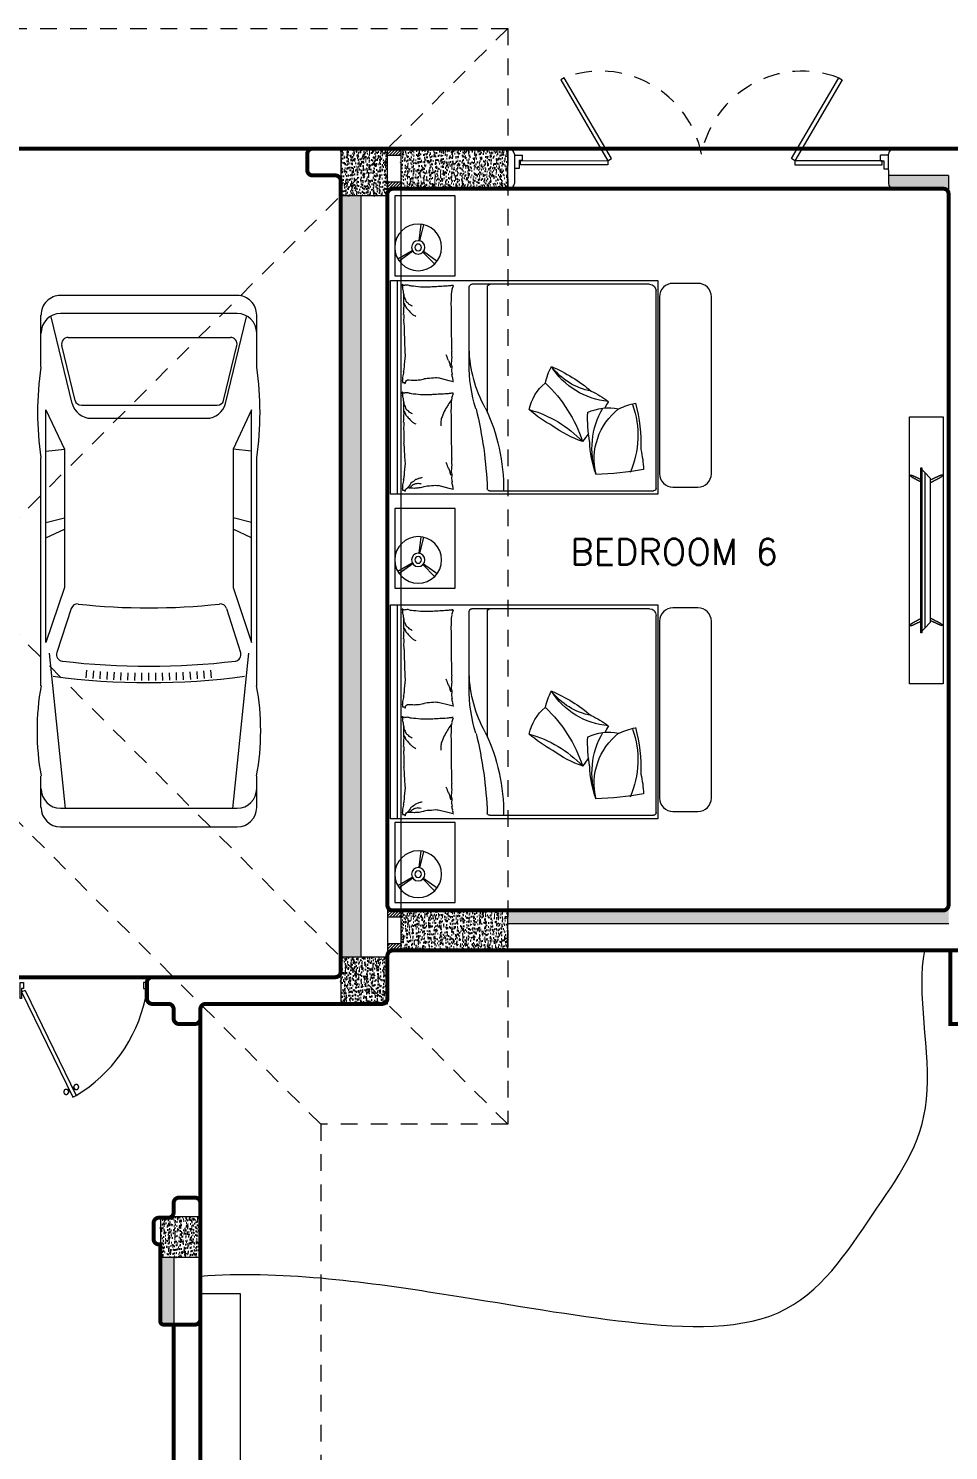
# Model space of a CAD drawing. Header units: metres. Extents: x 14 to 11050, y -346 to 476.
# Drawn here: x 124.68 to 131.57, y -205.17 to -194.53 of the extents above; entities that cross this region are included whole.
import ezdxf

# ---------------------------------------------------------------- set-up
doc = ezdxf.new("R2010")
doc.units = ezdxf.units.M
doc.linetypes.add('0', pattern=[0])
doc.linetypes.add('HIDDEN2', pattern=[0.1875, 0.125, -0.0625])
doc.layers.get('0').update_dxf_attribs({"color": 250, "linetype": '0', "lineweight": 20})
for name, color, linetype, lineweight in [('02_mobiliario', 250, 'Continuous', 5), ('A-DOOR', 35, 'Continuous', 5), ('A-WALL', 250, 'Continuous', 20), ('baños', 140, 'Continuous', 0), ('Columnas', 7, 'Continuous', 18), ('MOBILIARIOS', 252, 'Continuous', 0), ('piso', 253, 'Continuous', 0), ('PLF 01', 252, 'Continuous', 9), ('textos', 7, 'Continuous', 0)]:
    doc.layers.add(name, color=color, linetype=linetype, lineweight=lineweight)
doc.layers.add('HATCH', color=8, linetype='Continuous')
doc.layers.add('hatch piso', color=253, linetype='Continuous', lineweight=0, transparency=0.7)
doc.layers.add('RELLENO SECCION', color=8, linetype='Continuous', lineweight=0, transparency=0.4)
doc.layers.add('REVESTIMIENTO EXTERIOR', color=7, linetype='Continuous', lineweight=5, true_color=0xffdebd)
doc.layers.add('Techos 1', color=7, linetype='HIDDEN2', lineweight=9, true_color=0x42391a)
doc.styles.get("Standard").update_dxf_attribs({"font": 'arial.ttf', "height": 0.1875})

# ---------------------------------------------------------------- blocks, each defined once
blk = doc.blocks.new('puerta 1.00')
at = {"layer": 'A-DOOR'}
for p, q in [((-0.15, -0.012), (-0.937, -0.395)), ((-0.138, -0.038), (-0.925, -0.42)), ((-0.138, -0.038), (-0.15, -0.012)), ((-0.937, -0.395), (-0.925, -0.42)), ((-0.895, -0.374), (-0.9, -0.364)), ((-0.878, -0.366), (-0.883, -0.356)), ((-0.882, -0.4), (-0.877, -0.41)), ((-0.865, -0.392), (-0.86, -0.402))]:
    blk.add_line(p, q, dxfattribs=at)
for points in [[(-0.08, 0), (-0.08, -0.025), (-0.125, -0.025), (-0.125, -0.012), (-0.2, -0.012), (-0.2, 0), (-0.08, 0)], [(-0.08, -0.95), (-0.08, -0.925), (-0.125, -0.925), (-0.125, -0.937), (-0.2, -0.937), (-0.2, -0.95), (-0.08, -0.95)]]:
    blk.add_lwpolyline(points, dxfattribs=at)
blk.add_arc((0.037, 0.16), 1.123, 211.1336, 257.8343, dxfattribs=at)
for points in [[(-0.898, -0.364), (-0.903, -0.364), (-0.912, -0.359), (-0.917, -0.35), (-0.917, -0.34), (-0.912, -0.332), (-0.903, -0.327), (-0.893, -0.327), (-0.884, -0.332), (-0.879, -0.34), (-0.879, -0.35), (-0.884, -0.359), (-0.893, -0.364), (-0.898, -0.364)], [(-0.862, -0.439), (-0.867, -0.439), (-0.875, -0.434), (-0.88, -0.426), (-0.88, -0.416), (-0.875, -0.407), (-0.867, -0.402), (-0.857, -0.402), (-0.848, -0.407), (-0.843, -0.416), (-0.843, -0.426), (-0.848, -0.434), (-0.857, -0.439), (-0.862, -0.439)]]:
    blk.add_open_spline(points, degree=2, dxfattribs=at)
blk = doc.blocks.new('A$Ca7b09788')
at = {"layer": 'A-DOOR'}
for p, q in [((0, 0.101), (0.06, 0.101)), ((0.035, 0.001), (0, 0.001)), ((0.035, 0.061), (0.035, 0.001)), ((0.06, 0.061), (0.035, 0.061)), ((0.06, 0.061), (0.06, 0.101)), ((2.8, 0.1), (2.74, 0.1)), ((2.74, 0.06), (2.74, 0.1)), ((2.74, 0.06), (2.765, 0.06)), ((2.765, 0.06), (2.765, 0)), ((2.765, 0), (2.8, 0))]:
    blk.add_line(p, q, dxfattribs=at)
for points in [[(0.347, 0.665), (0.7, 0.06), (0.726, 0.076), (0.373, 0.68)], [(2.453, 0.665), (2.1, 0.06), (2.074, 0.076), (2.427, 0.68)], [(0.045, 0.061), (0.7, 0.06), (0.7, 0.03), (0.045, 0.03)], [(2.752, 0.06), (2.1, 0.06), (2.1, 0.03), (2.752, 0.03)]]:
    blk.add_lwpolyline(points, close=True, dxfattribs=at)
at = {"layer": 'A-DOOR', "linetype": 'HIDDEN2'}
for centre, start, end in [((0.645, -0.04), 11.1544, 110.647), ((2.155, -0.04), 69.353, 168.8456)]:
    blk.add_arc(centre, 0.77, start, end, dxfattribs=at)
blk = doc.blocks.new('PL BASE 1N NASAS 09')
at = {"layer": 'HATCH'}
h = blk.add_hatch(dxfattribs=at)
h.set_pattern_fill('AR-CONC', color=256, scale=0.00032)
h.paths.add_polyline_path([(-114.781, -35.6), (-114.431, -35.6), (-114.431, -35.25), (-114.781, -35.25)])
h = blk.add_hatch(dxfattribs=at)
h.set_pattern_fill('AR-CONC', color=256, scale=0.00032)
h.paths.add_polyline_path([(-114.331, -35.25), (-114.331, -35.55), (-113.531, -35.55), (-113.531, -35.25)])
h = blk.add_hatch(dxfattribs=at)
h.set_pattern_fill('AR-CONC', color=256, scale=0.00032)
h.paths.add_polyline_path([(-114.331, -40.95), (-114.331, -41.25), (-113.531, -41.25), (-113.531, -40.95)])
h = blk.add_hatch(dxfattribs=at)
h.set_pattern_fill('AR-CONC', color=256, scale=0.00032)
h.paths.add_polyline_path([(-114.781, -41.65), (-114.431, -41.65), (-114.431, -41.3), (-114.781, -41.3)])
h = blk.add_hatch(dxfattribs=at)
h.set_pattern_fill('AR-CONC', color=256, scale=0.00032)
h.paths.add_polyline_path([(-116.131, -43.544), (-115.831, -43.544), (-115.831, -43.244), (-116.131, -43.244)])
at = {"layer": 'PLF 01'}
h = blk.add_hatch(dxfattribs=at)
h.set_pattern_fill('LINE', color=256, scale=0.005, angle=45)
h.paths.add_polyline_path([(-114.331, -35.25), (-114.431, -35.25), (-114.431, -35.3), (-114.331, -35.3)])
h = blk.add_hatch(dxfattribs=at)
h.set_pattern_fill('LINE', color=256, scale=0.005, angle=45)
edge = h.paths.add_edge_path()
edge.add_line((-114.331, -35.5), (-114.431, -35.5))
edge.add_line((-114.431, -35.5), (-114.431, -35.49))
edge.add_line((-114.431, -35.49), (-114.431, -35.59))
edge.add_arc((-114.391, -35.59), 0.04, 90, 180, ccw=False)
edge.add_line((-114.391, -35.55), (-114.331, -35.55))
edge.add_line((-114.331, -35.55), (-114.331, -35.5))
h = blk.add_hatch(dxfattribs=at)
h.set_pattern_fill('LINE', color=256, scale=0.005, angle=45)
edge = h.paths.add_edge_path()
edge.add_line((-114.331, -41), (-114.431, -41))
edge.add_line((-114.431, -41), (-114.431, -41.01))
edge.add_line((-114.431, -41.01), (-114.431, -40.91))
edge.add_arc((-114.391, -40.91), 0.04, 180, 270)
edge.add_line((-114.391, -40.95), (-114.331, -40.95))
edge.add_line((-114.331, -40.95), (-114.331, -41))
h = blk.add_hatch(dxfattribs=at)
h.set_pattern_fill('LINE', color=256, scale=0.005, angle=45)
h.paths.add_polyline_path([(-114.331, -41.2), (-114.431, -41.2), (-114.431, -41.29, -0.414214), (-114.391, -41.25), (-114.331, -41.25)])
at = {"layer": 'RELLENO SECCION', "true_color": 0xc7c8ca}
h = blk.add_hatch(dxfattribs=at)
h.set_pattern_fill('AR-CONC', color=9)
h.paths.add_polyline_path([(-115.031, -35.45), (-114.781, -35.45), (-114.781, -35.6), (-114.991, -35.6, -0.414214), (-115.031, -35.56)])
h = blk.add_hatch(dxfattribs=at)
h.set_pattern_fill('AR-CONC', color=9)
h.paths.add_polyline_path([(-114.781, -35.45), (-115.031, -35.45), (-115.031, -35.56, 0.414214), (-114.991, -35.6), (-114.781, -35.6)])
h = blk.add_hatch(color=9, dxfattribs=at)
h.dxf.hatch_style = 1
h.paths.add_polyline_path([(-110.231, -35.45), (-110.681, -35.45), (-110.681, -35.51, 0.414214), (-110.641, -35.55), (-110.271, -35.55, -0.414214), (-110.231, -35.59)])
h = blk.add_hatch(color=9, dxfattribs=at)
h.dxf.hatch_style = 1
h.paths.add_polyline_path([(-114.631, -35.6), (-114.781, -35.6), (-114.781, -41.3), (-114.631, -41.3)])
h = blk.add_hatch(color=9, dxfattribs=at)
h.dxf.hatch_style = 1
h.paths.add_polyline_path([(-112.399, -41.05), (-110.23, -41.05), (-110.23, -41), (-110.231, -40.909, -0.41843), (-110.271, -40.95), (-113.531, -40.95), (-113.531, -41.05)])
h = blk.add_hatch(dxfattribs=at)
h.set_pattern_fill('AR-CONC', color=9)
h.paths.add_polyline_path([(-114.781, -41.3), (-116.151, -41.3, 0.153102), (-116.174, -41.307), (-116.031, -41.45), (-114.781, -41.45)])
h.paths.add_polyline_path([(-116.174, -41.307, 0.245541), (-116.191, -41.34), (-116.191, -41.45), (-116.031, -41.45)])
h = blk.add_hatch(color=9, dxfattribs=at)
h.dxf.hatch_style = 1
edge = h.paths.add_edge_path()
edge.add_line((-116.181, -43.45), (-116.131, -43.544))
edge.add_line((-116.131, -43.544), (-116.031, -43.544))
edge.add_line((-116.031, -43.544), (-116.031, -44.05))
edge.add_line((-116.031, -44.05), (-116.106, -44.05))
edge.add_arc((-116.106, -44.025), 0.025, 180, 270, ccw=False)
edge.add_line((-116.131, -44.025), (-116.131, -43.584))
edge.add_line((-116.131, -43.584), (-116.131, -43.557))
edge.add_line((-116.131, -43.557), (-116.131, -43.544))
edge.add_line((-116.131, -43.544), (-116.181, -43.45))
at = {"layer": 'A-WALL'}
for p, q in [((-115.031, -35.29), (-115.031, -35.41)), ((-114.991, -35.25), (-113.521, -35.25)), ((-114.331, -35.3), (-114.431, -35.3)), ((-113.481, -35.29), (-113.481, -35.51)), ((-110.681, -35.41), (-110.681, -35.29)), ((-110.641, -35.25), (-109.771, -35.25)), ((-110.681, -35.41), (-110.681, -35.51)), ((-114.821, -35.45), (-114.991, -35.45)), ((-114.431, -35.49), (-114.431, -41.29)), ((-114.331, -35.5), (-114.431, -35.5)), ((-110.231, -35.45), (-110.681, -35.45)), ((-110.231, -35.45), (-110.231, -35.66)), ((-114.781, -35.6), (-114.781, -41.3)), ((-114.631, -35.6), (-114.631, -41.3)), ((-114.331, -35.55), (-114.391, -35.55)), ((-113.521, -35.55), (-113.531, -35.55)), ((-110.271, -35.55), (-110.641, -35.55)), ((-114.331, -40.95), (-114.391, -40.95)), ((-113.531, -40.95), (-110.271, -40.95)), ((-114.331, -41), (-114.431, -41)), ((-112.399, -41.05), (-113.531, -41.05)), ((-110.23, -41.05), (-112.399, -41.05)), ((-114.331, -41.2), (-114.431, -41.2)), ((-107.721, -41.25), (-112.401, -41.25)), ((-115.991, -43.1), (-115.871, -43.1)), ((-116.031, -43.21), (-116.031, -43.14)), ((-115.831, -43.25), (-115.831, -43.14)), ((-116.181, -43.41), (-116.181, -43.29)), ((-116.141, -43.25), (-116.071, -43.25)), ((-115.831, -43.25), (-115.831, -44.01)), ((-116.131, -43.45), (-116.141, -43.45)), ((-116.131, -43.544), (-116.131, -44.025)), ((-116.031, -43.544), (-116.031, -44.05)), ((-116.106, -44.05), (-115.871, -44.05))]:
    blk.add_line(p, q, dxfattribs=at)
blk.add_lwpolyline([(-112.401, -41.25), (-114.391, -41.25, 0.414214), (-114.431, -41.29), (-114.431, -41.61, -0.414214), (-114.471, -41.65), (-115.791, -41.65, 0.414214), (-115.831, -41.69), (-115.831, -41.76, -0.414214), (-115.871, -41.8), (-115.991, -41.8, -0.414214), (-116.031, -41.76), (-116.031, -41.69, 0.414214), (-116.071, -41.65), (-116.191, -41.65, -0.414214), (-116.231, -41.61), (-116.231, -41.49, -0.414214), (-116.191, -41.45), (-114.821, -41.45)], format="xyb", dxfattribs=at)
for centre, start, end in [((-114.991, -35.29), 90, 180), ((-113.521, -35.29), 0, 90), ((-110.641, -35.29), 90, 180), ((-114.991, -35.41), 180, 270), ((-114.821, -35.49), 0, 90), ((-113.521, -35.51), 270, 0), ((-110.641, -35.51), 180, 270), ((-114.391, -35.59), 90, 180), ((-110.271, -35.59), 0, 90), ((-114.391, -40.91), 180, 270), ((-110.271, -40.91), 270, 0), ((-114.821, -41.41), 270, 0), ((-115.991, -43.14), 90, 180), ((-115.871, -43.14), 0, 90), ((-116.141, -43.29), 90, 180), ((-116.071, -43.21), 270, 0), ((-116.141, -43.41), 180, 270), ((-115.871, -44.01), 270, 0)]:
    blk.add_arc(centre, 0.04, start, end, dxfattribs=at)
at = {"layer": 'A-WALL', "transparency": 33554684}
blk.add_arc((-116.106, -44.025), 0.025, 180, 270, dxfattribs=at)
at = {"layer": 'Columnas'}
for points in [[(-114.781, -35.6), (-114.431, -35.6), (-114.431, -35.25), (-114.781, -35.25)], [(-114.331, -35.25), (-114.331, -35.55), (-113.531, -35.55), (-113.531, -35.25)], [(-114.331, -40.95), (-114.331, -41.25), (-113.531, -41.25), (-113.531, -40.95)], [(-114.781, -41.65), (-114.431, -41.65), (-114.431, -41.3), (-114.781, -41.3)], [(-116.131, -43.544), (-115.831, -43.544), (-115.831, -43.244), (-116.131, -43.244)]]:
    blk.add_lwpolyline(points, close=True, dxfattribs=at)
at = {"layer": 'piso'}
for p, q in [((-121.871, -35.25), (-114.991, -35.25)), ((-110.641, -35.25), (-113.521, -35.25)), ((-117.221, -41.45), (-116.191, -41.45)), ((-115.831, -41.73), (-115.831, -43.14)), ((-115.531, -43.819), (-115.831, -43.819)), ((-115.531, -46.521), (-115.531, -43.819)), ((-115.831, -44.01), (-115.831, -46.32))]:
    blk.add_line(p, q, dxfattribs=at)
at = {"layer": 'piso', "color": 252, "true_color": 0x939598}
blk.add_line((-114.331, -35.55), (-114.331, -40.95), dxfattribs=at)
at = {"layer": 'Techos 1'}
for p, q in [((-123.331, -34.35), (-113.531, -34.35)), ((-113.531, -34.35), (-117.631, -38.45)), ((-113.531, -34.35), (-113.531, -42.55)), ((-113.531, -42.55), (-117.631, -38.45)), ((-114.931, -42.55), (-118.081, -39.4)), ((-113.531, -42.55), (-114.931, -42.55)), ((-114.931, -42.55), (-114.931, -47.95))]:
    blk.add_line(p, q, dxfattribs=at)
at = {"color": 1}
blk.add_blockref('A$Ca7b09788', (-113.481, -35.399), dxfattribs=at)
at = {"layer": 'A-DOOR', "rotation": 90.00000000000001}
blk.add_blockref('puerta 1.00', (-117.181, -41.41), dxfattribs=at)
at = {"layer": 'baños', "linetype": 'Continuous'}
for tag in ['MODELNUMBER', 'TRADENAME', 'PRODUCT', 'MATERIAL']:
    blk.add_attdef(tag, (-121.656, -54.827), '', height=0.0000254, rotation=359.9999, dxfattribs=at)
at = {"layer": 'textos', "insert": (-113.197, -38.364), "char_height": 0.195, "width": 3.40488, "attachment_point": 7}
blk.add_mtext('{\\Fromans|c0; BEDROOM 6}', dxfattribs=at)
blk = doc.blocks.new('carro1')
at = {"layer": 'MOBILIARIOS'}
for p, q in [((-0.32, 1.577), (-0.709, 1.577)), ((-0.32, 1.577), (-0.709, 1.577)), ((-0.047, 1.344), (-0.695, 1.502)), ((-0.047, 1.344), (-0.695, 1.502)), ((0, 1.539), (0.294, 1.4)), ((1.742, 1.539), (0, 1.539)), ((1.742, 1.539), (0, 1.539)), ((0, 1.539), (0.294, 1.4)), ((0.309, 1.539), (0.294, 1.4)), ((0.309, 1.539), (0.294, 1.4)), ((2.066, 1.577), (0.359, 1.577)), ((2.066, 1.577), (0.359, 1.577)), ((0.845, 1.539), (0.81, 1.4)), ((0.845, 1.539), (0.81, 1.4)), ((0.959, 1.539), (0.893, 1.4)), ((0.959, 1.539), (0.893, 1.4)), ((1.33, 1.4), (1.742, 1.539)), ((1.33, 1.4), (1.742, 1.539)), ((1.822, 1.516), (2.983, 1.397)), ((1.822, 1.516), (2.983, 1.397)), ((2.976, 1.577), (2.741, 1.577)), ((2.976, 1.577), (2.741, 1.577)), ((-0.855, 1.431), (-0.855, 0.109)), ((-0.855, 1.431), (-0.855, 0.109)), ((-0.72, 1.431), (-0.72, 0.109)), ((-0.72, 1.431), (-0.72, 0.109)), ((-0.07, 1.329), (-0.48, 1.429)), ((-0.07, 1.329), (-0.48, 1.429)), ((0.294, 1.4), (1.33, 1.4)), ((0.294, 1.4), (1.33, 1.4)), ((1.487, 1.35), (1.817, 1.457)), ((1.487, 1.35), (1.817, 1.457)), ((2.983, 1.431), (2.983, 0.109)), ((2.983, 1.431), (2.983, 0.109)), ((3.123, 1.431), (3.123, 0.109)), ((3.123, 1.431), (3.123, 0.109)), ((-0.541, 0.165), (-0.541, 1.382)), ((-0.541, 0.165), (-0.541, 1.382)), ((-0.033, 0.265), (-0.033, 1.282)), ((-0.033, 0.265), (-0.033, 1.282)), ((0.065, 1.202), (0.065, 0.337)), ((0.065, 1.202), (0.065, 0.337)), ((2.007, 1.239), (1.95, 1.234)), ((2.007, 1.239), (1.95, 1.234)), ((2.011, 1.187), (1.954, 1.182)), ((2.011, 1.187), (1.954, 1.182)), ((2.015, 1.135), (1.958, 1.131)), ((2.015, 1.135), (1.958, 1.131)), ((2.018, 1.083), (1.961, 1.079)), ((2.018, 1.083), (1.961, 1.079)), ((2.021, 1.03), (1.964, 1.028)), ((2.021, 1.03), (1.964, 1.028)), ((2.023, 0.978), (1.966, 0.976)), ((2.023, 0.978), (1.966, 0.976)), ((2.025, 0.926), (1.968, 0.925)), ((2.025, 0.926), (1.968, 0.925)), ((2.026, 0.874), (1.969, 0.873)), ((2.026, 0.874), (1.969, 0.873)), ((2.027, 0.822), (1.97, 0.821)), ((2.027, 0.822), (1.97, 0.821)), ((2.027, 0.77), (1.97, 0.77)), ((2.027, 0.77), (1.97, 0.77)), ((2.026, 0.665), (1.969, 0.667)), ((2.026, 0.665), (1.969, 0.667)), ((2.027, 0.718), (1.97, 0.718)), ((2.027, 0.718), (1.97, 0.718)), ((2.023, 0.561), (1.966, 0.563)), ((2.023, 0.561), (1.966, 0.563)), ((2.025, 0.613), (1.968, 0.615)), ((2.025, 0.613), (1.968, 0.615)), ((2.018, 0.457), (1.961, 0.46)), ((2.018, 0.457), (1.961, 0.46)), ((2.021, 0.509), (1.964, 0.512)), ((2.021, 0.509), (1.964, 0.512)), ((2.011, 0.353), (1.954, 0.357)), ((2.011, 0.353), (1.954, 0.357)), ((2.015, 0.405), (1.958, 0.409)), ((2.015, 0.405), (1.958, 0.409)), ((-0.07, 0.218), (-0.48, 0.118)), ((-0.07, 0.218), (-0.48, 0.118)), ((2.007, 0.301), (1.95, 0.306)), ((2.007, 0.301), (1.95, 0.306)), ((-0.047, 0.195), (-0.695, 0.038)), ((-0.047, 0.195), (-0.695, 0.038)), ((0, 0), (0.294, 0.139)), ((0, 0), (0.294, 0.139)), ((0.309, 0), (0.294, 0.139)), ((0.294, 0.139), (1.33, 0.139)), ((0.309, 0), (0.294, 0.139)), ((0.294, 0.139), (1.33, 0.139)), ((0.845, 0), (0.81, 0.139)), ((0.845, 0), (0.81, 0.139)), ((0.959, 0), (0.893, 0.139)), ((0.959, 0), (0.893, 0.139)), ((1.33, 0.139), (1.742, 0)), ((1.33, 0.139), (1.742, 0)), ((1.487, 0.189), (1.817, 0.082)), ((1.487, 0.189), (1.817, 0.082)), ((1.822, 0.024), (2.983, 0.143)), ((1.822, 0.024), (2.983, 0.143)), ((1.742, 0), (0, 0)), ((1.742, 0), (0, 0)), ((-0.32, -0.038), (-0.709, -0.038)), ((-0.32, -0.038), (-0.709, -0.038)), ((2.066, -0.038), (0.359, -0.038)), ((2.066, -0.038), (0.359, -0.038)), ((2.976, -0.038), (2.741, -0.038)), ((2.976, -0.038), (2.741, -0.038))]:
    blk.add_line(p, q, dxfattribs=at)
for centre, radius, start, end in [((0.02, -0.727), 2.329, 81.6216, 98.3784), ((0.02, -0.727), 2.329, 81.6216, 98.3784), ((2.403, -0.29), 1.897, 79.7616, 100.2384), ((2.403, -0.29), 1.897, 79.7616, 100.2384), ((-0.709, 1.431), 0.146, 89.9174, 180.0824), ((-0.709, 1.431), 0.146, 89.9174, 180.0824), ((-0.574, 1.431), 0.146, 90.0172, 179.9829), ((-0.574, 1.431), 0.146, 90.0172, 179.9829), ((2.836, 1.431), 0.146, 0.0171, 89.9829), ((2.836, 1.431), 0.146, 0.0171, 89.9829), ((2.976, 1.431), 0.146, 0.0171, 89.9829), ((2.976, 1.431), 0.146, 0.0171, 89.9829), ((-0.492, 1.381), 0.0488, 76.3661, 179.9108), ((-0.492, 1.381), 0.0488, 76.3661, 179.9108), ((1.832, 1.411), 0.0487, 6.8356, 108.1699), ((1.832, 1.411), 0.0487, 6.8356, 108.1699), ((-3.411, 0.77), 5.331, 353.0262, 6.9738), ((-3.411, 0.77), 5.331, 353.0262, 6.9738), ((-3.35, 0.77), 5.392, 352.3671, 7.6329), ((-3.35, 0.77), 5.392, 352.3671, 7.6329), ((-0.082, 1.282), 0.0488, 359.911, 76.2607), ((-0.082, 1.282), 0.0488, 359.911, 76.2607), ((-0.082, 1.202), 0.146, 0.0444, 76.3177), ((-0.082, 1.202), 0.146, 0.0444, 76.3177), ((1.502, 1.304), 0.049, 108.1055, 185.9744), ((1.502, 1.304), 0.049, 108.1055, 185.9744), ((-3.379, 0.77), 4.862, 353.7528, 6.2472), ((-3.379, 0.77), 4.862, 353.7528, 6.2472), ((-0.082, 0.338), 0.146, 283.6822, 359.9556), ((-0.082, 0.338), 0.146, 283.6822, 359.9556), ((-0.082, 0.265), 0.0488, 283.7393, 0.0891), ((-0.082, 0.265), 0.0488, 283.7393, 0.0891), ((1.502, 0.236), 0.049, 174.0256, 251.8945), ((1.502, 0.236), 0.049, 174.0256, 251.8945), ((-0.709, 0.109), 0.146, 179.9176, 270.0825), ((-0.709, 0.109), 0.146, 179.9176, 270.0825), ((-0.574, 0.109), 0.146, 180.0171, 269.9828), ((-0.574, 0.109), 0.146, 180.0171, 269.9828), ((-0.492, 0.166), 0.0488, 180.0891, 283.6339), ((-0.492, 0.166), 0.0488, 180.0891, 283.6339), ((1.832, 0.128), 0.0487, 251.8301, 353.1644), ((1.832, 0.128), 0.0487, 251.8301, 353.1644), ((2.836, 0.109), 0.146, 270.0171, 359.9829), ((2.836, 0.109), 0.146, 270.0171, 359.9829), ((2.976, 0.109), 0.146, 270.0171, 359.9829), ((2.976, 0.109), 0.146, 270.0171, 359.9829), ((0.02, 2.266), 2.329, 261.6216, 278.3784), ((0.02, 2.266), 2.329, 261.6216, 278.3784), ((2.403, 1.83), 1.897, 259.7616, 280.2384), ((2.403, 1.83), 1.897, 259.7616, 280.2384)]:
    blk.add_arc(centre, radius, start, end, dxfattribs=at)
blk = doc.blocks.new('A$C58f5b6b7')
at = {"layer": 'MOBILIARIOS'}
for points in [[(0, 0.253), (2, 0.253), (2, 0), (0, 0)], [(0.382, 0.16), (0.382, 0.169), (1.618, 0.169), (1.618, 0.16)]]:
    blk.add_lwpolyline(points, close=True, dxfattribs=at)
for points in [[(1.606, 0.16), (1.582, 0.137), (1, 0.137), (0.418, 0.137), (0.394, 0.16)], [(1.582, 0.137), (1.54, 0.097), (0.46, 0.097), (0.418, 0.137)]]:
    blk.add_lwpolyline(points, dxfattribs=at)
for points, degree in [([(0.451, 0.238, -0.005), (0.447, 0.246, -0.005), (0.442, 0.246, -0.005), (0.432, 0.246, -0.005), (0.437, 0.237, -0.005)], 3), ([(0.437, 0.237, -0.005), (0.453, 0.203, -0.005), (0.468, 0.169, -0.005)], 2), ([(0.488, 0.169, -0.005), (0.47, 0.204, -0.005), (0.451, 0.238, -0.005)], 2), ([(1.512, 0.169, -0.005), (1.53, 0.204, -0.005), (1.549, 0.238, -0.005)], 2), ([(1.563, 0.237, -0.005), (1.547, 0.203, -0.005), (1.532, 0.169, -0.005)], 2), ([(1.549, 0.238, -0.005), (1.553, 0.246, -0.005), (1.558, 0.246, -0.005), (1.568, 0.246, -0.005), (1.563, 0.237, -0.005)], 3), ([(0.437, 0.017, -0.005), (0.455, 0.057, -0.005), (0.474, 0.097, -0.005)], 2), ([(0.495, 0.097, -0.005), (0.473, 0.057, -0.005), (0.451, 0.016, -0.005)], 2), ([(1.505, 0.097), (1.527, 0.057), (1.549, 0.016)], 2), ([(1.563, 0.017), (1.545, 0.057), (1.526, 0.097)], 2)]:
    blk.add_open_spline(points, degree=degree, dxfattribs=at)
for points in [[(0.451, 0.016, -0.005), (0.447, 0.008, -0.005), (0.442, 0.008, -0.005), (0.432, 0.008, -0.005), (0.437, 0.017, -0.005)], [(1.549, 0.016), (1.553, 0.008), (1.558, 0.008), (1.568, 0.008), (1.563, 0.017)]]:
    blk.add_open_spline(points, degree=3, knots=[-0.08544201, -0.08544201, -0.08544201, -0.08544201, -0.04272101, 0, 0, 0, 0], dxfattribs=at)
blk = doc.blocks.new('A$Ca0281d7f')
at = {"layer": 'MOBILIARIOS'}
for p, q in [((0.401, 1.6), (0.401, 0)), ((2.401, 1.6), (0.401, 1.6)), ((2.348, 0), (2.348, 1.6)), ((2.401, 0), (2.401, 1.6)), ((0.413, 0.046), (0.413, 1.522)), ((0.463, 1.572), (1.792, 1.572)), ((1.676, 0.611), (1.676, 1.552)), ((1.812, 0.98), (1.812, 1.552)), ((1.962, 0.85), (2.045, 0.871)), ((1.932, 0.843), (1.962, 0.85)), ((0.401, 0), (2.401, 0)), ((1.658, 0.026), (0.433, 0.026)), ((1.932, 0.037), (1.962, 0.044)), ((1.962, 0.044), (2.045, 0.065))]:
    blk.add_line(p, q, dxfattribs=at)
blk.add_lwpolyline([(0.1, 1.579), (0.288, 1.579, -0.414214), (0.388, 1.479), (0.388, 0.154, -0.414214), (0.288, 0.054), (0.1, 0.054, -0.414214), (0, 0.154), (0, 1.479, -0.414214)], format="xyb", close=True, dxfattribs=at)
for centre, radius, start, end in [((0.463, 1.522), 0.05, 90, 180), ((1.656, 1.552), 0.02, 0, 90), ((1.792, 1.552), 0.02, 0, 90), ((1.931, 1.564), 0.00132, 286.6978, 7.1204), ((1.847, 1.538), 0.0875, 7.1204, 16.2212), ((1.936, 1.583), 0.0193, 260.0016, 286.6978), ((1.866, 1.514), 0.0767, 16.2212, 27.2841), ((1.984, 1.546), 0.0453, 192.869, 207.2841), ((1.921, 1.244), 0.321, 80.0016, 86.4951), ((2.089, 1.534), 0.146, 183.574, 192.869), ((3.111, 1.507), 1.164, 180.2865, 183.574), ((1.251, -12.056), 13.636, 86.4951, 86.945), ((2.045, 0.19), 1.365, 86.945, 88.3669), ((2.158, 0.875), 0.679, 88.3669, 93.3687), ((2.299, 0.649), 0.913, 93.3687, 97.6809), ((2.287, 1.367), 0.198, 97.6809, 102.1095), ((2.226, 1.807), 0.246, 278.1335, 282.1095), ((2.289, 1.597), 0.0328, 248.579, 278.1335), ((2.3, 1.55), 0.0156, 68.579, 111.9904), ((1.483, 1.55), 0.821, 354.7408, 358.0921), ((2.401, 1.484), 0.0992, 164.0648, 184.2159), ((2.257, 1.55), 0.0539, 329.3487, 354.7408), ((2.31, 1.565), 0.00428, 111.9904, 191.8931), ((2.309, 1.571), 0.00232, 250.436, 11.8931), ((2.314, 1.573), 0.00342, 201.7883, 250.436), ((2.34, 1.548), 0.0289, 149.3487, 184.3025), ((2.338, 1.572), 0.0251, 184.3025, 201.7883), ((7.667, 1.338), 5.719, 179.0296, 180.2865), ((2.297, 1.33), 0.0992, 108.4397, 126.1766), ((2.564, 1.122), 0.392, 136.1885, 141.6114), ((2.345, 1.366), 0.0992, 126.1766, 143.9136), ((2.35, 1.358), 0.0768, 141.6114, 152.7604), ((2.382, 1.419), 0.0992, 143.9136, 164.0648), ((2.508, 1.323), 0.234, 152.7604, 159.1397), ((0.807, 1.46), 1.494, 358.0921, 0.5757), ((1.43, 1.337), 0.873, 0.5757, 4.8018), ((15.928, 0.997), 13.983, 178.7205, 179.5243), ((2.307, 1.157), 0.2, 113.0028, 118.3168), ((2.26, 1.303), 0.0493, 118.3168, 129.0349), ((2.399, 1.191), 0.225, 129.0349, 136.1885), ((1.775, 1.345), 0.529, 349.8101, 353.9133), ((2.454, 1.282), 0.152, 169.8101, 177.4614), ((2.592, 1.333), 0.29, 177.4614, 184.8018), ((-1.477, 1.251), 3.773, 356.7919, 0.0008), ((0.828, 1.119), 0.985, 331.4328, 358.1261), ((0.54, 1.138), 1.405, 355.3824, 357.2509), ((3.158, 1.015), 1.216, 175.3824, 177.3904), ((0.742, 0.967), 1.071, 342.1966, 0.7418), ((1.714, 0.979), 0.23, 357.2509, 11.5586), ((2.089, 0.951), 0.146, 173.5659, 191.5586), ((1.25, 1.192), 0.739, 340.572, 342.8018), ((1.269, 1.246), 0.739, 338.3423, 340.572), ((1.289, 1.295), 0.739, 336.5156, 338.3423), ((1.307, 1.338), 0.739, 334.6889, 336.5156), ((1.613, 0.95), 0.683, 0, 7.5469), ((0.719, 1.259), 0.566, 275.3391, 327.6895), ((1.653, -0.116), 1.165, 113.0642, 130.3209), ((0.809, 1.252), 0.488, 280.6986, 322.6864), ((0.709, 0.707), 0.548, 13.2034, 27.0362), ((1.664, 0.888), 0.271, 350.5159, 355.9171), ((1.715, 0.938), 0.23, 342.6136, 350.5159), ((2.06, 0.886), 0.12, 162.6136, 173.5659), ((2.048, 0.938), 0.0677, 267.3351, 284.0452), ((2.156, 1.525), 0.659, 261.9949, 267.3351), ((2.193, 1.177), 0.317, 257.8016, 261.9949), ((2, -0.006), 0.882, 77.8016, 80.3156), ((2.186, 0.652), 0.204, 80.3156, 90), ((2.274, 0.364), 0.492, 90, 96.2324), ((2.258, 0.825), 0.0342, 4.4002, 63.4195), ((2.063, 0.885), 0.242, 7.5469, 15.744), ((2.605, 0.961), 0.305, 188.4372, 195.744), ((2.472, 0.878), 0.161, 180, 188.4372), ((2.402, 0.837), 0.0904, 168.7276, 180), ((1.213, 0.109), 0.734, 115.259, 126.9351), ((1.987, 0.051), 1.08, 133.6306, 161.4288), ((1.015, 0.557), 0.358, 12.4782, 50.4625), ((1.931, 0.843), 0.000917, 355.9171, 104.0449), ((1.931, 0.758), 0.00132, 286.6978, 7.1204), ((1.847, 0.732), 0.0875, 7.1204, 16.2212), ((1.936, 0.777), 0.0193, 260.0016, 286.6978), ((1.921, 0.438), 0.321, 80.0016, 86.4951), ((1.251, -12.862), 13.636, 86.4951, 86.945), ((2.045, -0.616), 1.365, 86.945, 88.3669), ((2.158, 0.069), 0.679, 88.3669, 93.3687), ((2.299, -0.157), 0.913, 93.3687, 97.6809), ((2.287, 0.561), 0.198, 97.6809, 102.1095), ((2.226, 1.001), 0.246, 278.1335, 282.1095), ((2.289, 0.791), 0.0328, 248.579, 278.1335), ((2.305, 0.825), 0.0131, 63.4195, 168.7276), ((2.3, 0.744), 0.0156, 68.579, 111.9904), ((2.31, 0.759), 0.00428, 111.9904, 191.8931), ((2.309, 0.765), 0.00232, 250.436, 11.8931), ((2.314, 0.767), 0.00342, 201.7883, 250.436), ((2.34, 0.742), 0.0289, 149.3487, 184.3025), ((2.338, 0.766), 0.0251, 184.3025, 201.7883), ((1.692, 0.373), 1.165, 164.6278, 181.8845), ((1.239, 0.439), 0.689, 160.2936, 203.6414), ((0.46, 0.144), 0.548, 64.767, 78.5998), ((0.769, 0.29), 0.358, 64.0418, 102.0262), ((0.4, 0.264), 0.477, 346.1849, 52.0017), ((2.713, 1.725), 2.198, 207.9248, 209.3793), ((0.286, 0.34), 0.608, 341.81, 30.1351), ((2.945, 0.044), 1.39, 154.2427, 180.7342), ((4.77, -0.088), 3.096, 166.4201, 177.6238), ((1.866, 0.708), 0.0767, 16.2212, 27.2841), ((1.984, 0.74), 0.0453, 192.869, 207.2841), ((2.089, 0.728), 0.146, 183.574, 192.869), ((2.562, 1.097), 0.729, 212.135, 215.8263), ((3.111, 0.701), 1.164, 180.2865, 183.574), ((2.251, 0.81), 0.313, 206.4985, 212.135), ((3.292, 1.234), 1.432, 204.3265, 206.4985), ((2.345, 0.56), 0.0992, 126.1766, 143.9136), ((2.382, 0.613), 0.0992, 143.9136, 164.0648), ((0.807, 0.654), 1.494, 358.0921, 0.5757), ((1.483, 0.744), 0.821, 354.7408, 358.0921), ((2.401, 0.678), 0.0992, 164.0648, 184.2159), ((2.257, 0.744), 0.0539, 329.3487, 354.7408), ((-0.062, 0.567), 0.988, 350.0607, 2.6202), ((1.594, -0.205), 0.87, 105.336, 136.4193), ((0.715, 1.379), 0.988, 298.4971, 311.0566), ((7.667, 0.532), 5.719, 179.0296, 180.2865), ((2.484, 0.774), 0.507, 200.6743, 204.3265), ((2.08, 0.569), 0.058, 184.0828, 200.6743), ((2.297, 0.532), 0.272, 176.4448, 184.0828), ((2.307, 0.351), 0.2, 113.0028, 118.3168), ((2.26, 0.497), 0.0493, 118.3168, 129.0349), ((2.399, 0.384), 0.225, 129.0349, 136.1885), ((2.297, 0.524), 0.0992, 108.4397, 126.1766), ((2.564, 0.316), 0.392, 136.1885, 141.6114), ((2.35, 0.552), 0.0768, 141.6114, 152.7604), ((2.508, 0.517), 0.234, 152.7604, 159.1397), ((1.43, 0.531), 0.873, 0.5757, 4.8018), ((2.592, 0.527), 0.29, 177.4614, 184.8018), ((2.713, 1.725), 2.198, 215.2966, 217.2418), ((0.716, 1.142), 0.787, 288.3527, 306.6851), ((15.928, 0.191), 13.983, 178.7205, 179.5243), ((7.623, 0.343), 5.322, 178.2786, 179.5731), ((1.242, 0.167), 0.734, 166.8226, 178.4988), ((0.124, 0.42), 0.787, 339.9163, 358.2487), ((1.247, 0.345), 1.049, 353.9133, 0), ((1.775, 0.439), 0.529, 349.8101, 353.9133), ((0.54, 0.332), 1.405, 355.3824, 357.2509), ((1.714, 0.173), 0.23, 357.2509, 11.5586), ((3.158, 0.209), 1.216, 175.3824, 177.3904), ((1.289, 0.489), 0.739, 336.5156, 338.3423), ((1.307, 0.532), 0.739, 334.6889, 336.5156), ((1.613, 0.144), 0.683, 0, 7.5469), ((0.91, 2.347), 2.198, 259.4884, 268.8054), ((2.06, 0.08), 0.12, 162.6136, 173.5659), ((2.089, 0.145), 0.146, 173.5659, 191.5586), ((1.25, 0.386), 0.739, 340.572, 342.8018), ((1.269, 0.44), 0.739, 338.3423, 340.572), ((2.203, 0.259), 0.14, 253.485, 264.3689), ((2.253, 0.244), 0.14, 242.6012, 253.485), ((2.313, 0.209), 0.14, 224.9024, 242.6012), ((2.063, 0.078), 0.242, 7.5469, 15.744), ((2.605, 0.155), 0.305, 188.4372, 195.744), ((0.433, 0.046), 0.02, 180, 270), ((1.658, 0.046), 0.02, 270, 345.3738), ((1.664, 0.082), 0.271, 350.5159, 355.9171), ((1.931, 0.037), 0.000917, 355.9171, 104.0449), ((1.715, 0.132), 0.23, 342.6136, 350.5159), ((2.048, 0.132), 0.0677, 267.3351, 284.0452), ((2.156, 0.719), 0.659, 261.9949, 267.3351), ((2.193, 0.371), 0.317, 257.8016, 261.9949), ((2, -0.812), 0.882, 77.8016, 80.3156), ((2.172, 0.169), 0.0915, 270, 284.6851), ((2.186, -0.154), 0.204, 80.3156, 90), ((2.214, 0.134), 0.0562, 251.2201, 270), ((2.29, 0.269), 0.206, 248.1851, 251.2201), ((2.274, -0.442), 0.492, 90, 96.2324), ((2.289, 0.211), 0.151, 244.6449, 248.1851), ((2.267, 0.11), 0.0526, 228.5571, 244.6449), ((2.317, 0.115), 0.0899, 216.2641, 228.5571), ((2.373, 0.148), 0.14, 207.2036, 224.9024), ((2.258, 0.019), 0.0342, 4.4002, 63.4195), ((2.305, 0.019), 0.0131, 63.4195, 168.7276), ((2.472, 0.072), 0.161, 180, 188.4372), ((2.402, 0.031), 0.0904, 168.7276, 180)]:
    blk.add_arc(centre, radius, start, end, dxfattribs=at)
blk = doc.blocks.new('A$C8346a57b')
at = {"layer": 'MOBILIARIOS'}
for p, q in [((0.264, 0.26), (0.234, 0.382)), ((0.27, 0.262), (0.255, 0.386)), ((0.236, 0.183), (0.134, 0.11)), ((0.241, 0.177), (0.153, 0.088)), ((0.317, 0.183), (0.419, 0.11)), ((0.32, 0.187), (0.428, 0.125))]:
    blk.add_line(p, q, dxfattribs=at)
blk.add_lwpolyline([(0, 0.598), (0.45, 0.598), (0.45, 0), (0, 0)], close=True, dxfattribs=at)
for radius in [0.175, 0.05, 0.025]:
    blk.add_circle((0.276, 0.212), radius, dxfattribs=at)
blk = doc.blocks.new('PL MUEBLES 1N NASAS 09')
at = {"layer": 'hatch piso'}
h = blk.add_hatch(dxfattribs=at)
h.set_pattern_fill('AR-BRSTD', color=256, scale=0.002, angle=-90)
h.set_pattern_definition([(270, (-8.74588, 232.01007), (0.1354836, -2e-17), []), (0, (-8.74588, 232.01007), (0.1354836, 0.2032), [0.1354836, -0.1354836])])
edge = h.paths.add_edge_path()
edge.add_line((62.33, 47.204), (63.19, 47.204))
edge.add_arc((63.19, 47.244), 0.04, 270, 360)
edge.add_line((63.23, 47.244), (63.23, 48.414))
edge.add_arc((63.189, 48.413), 0.0415, 0.8553, 101.8251)
edge.add_line((63.18, 48.454), (54.58, 48.454))
edge.add_line((54.58, 48.454), (54.58, 46.954))
edge.add_line((54.58, 46.954), (55.777, 46.954))
edge.add_arc((55.875, 47.024), 0.12, 180, 215.6853, ccw=False)
edge.add_line((55.755, 47.024), (55.755, 47.134))
edge.add_arc((55.875, 47.134), 0.12, 89.7148, 179.9994, ccw=False)
edge.add_line((55.875, 47.254), (55.987, 47.254))
edge.add_arc((55.985, 47.134), 0.12, 0, 89.2136, ccw=False)
edge.add_line((56.105, 47.134), (56.105, 47.024))
edge.add_arc((55.985, 47.024), 0.12, -35.6853, 0, ccw=False)
edge.add_line((56.082, 46.954), (58.977, 46.954))
edge.add_arc((59.075, 47.024), 0.12, 180, 215.6853, ccw=False)
edge.add_line((58.955, 47.024), (58.955, 47.134))
edge.add_arc((59.075, 47.134), 0.12, 90, 180, ccw=False)
edge.add_line((59.075, 47.254), (59.185, 47.254))
edge.add_arc((59.186, 47.134), 0.119, 3.2354, 90.3875, ccw=False)
edge.add_line((59.305, 47.141), (59.305, 47.024))
edge.add_arc((59.185, 47.024), 0.12, 270.357, 360, ccw=False)
edge.add_line((59.186, 46.904), (59.075, 46.904))
edge.add_arc((59.075, 47.024), 0.12, 248.2844, 270, ccw=False)
edge.add_line((59.03, 46.912), (59.03, 45.035))
edge.add_arc((59.075, 44.924), 0.12, 90, 112.0243, ccw=False)
edge.add_line((59.075, 45.044), (59.185, 45.044))
edge.add_arc((59.186, 44.924), 0.12, -0.017, 90.017, ccw=False)
edge.add_line((59.305, 44.924), (59.305, 44.808))
edge.add_arc((59.185, 44.814), 0.12, 270.0384, 357.2745, ccw=False)
edge.add_line((59.185, 44.694), (59.075, 44.694))
edge.add_arc((59.075, 44.814), 0.12, 247.9757, 270, ccw=False)
edge.add_line((59.03, 44.703), (59.03, 41.235))
edge.add_arc((59.075, 41.124), 0.12, 90, 112.0243, ccw=False)
edge.add_line((59.075, 41.244), (59.185, 41.244))
edge.add_arc((59.185, 41.124), 0.12, 0, 90, ccw=False)
edge.add_line((59.305, 41.124), (59.305, 41.014))
edge.add_arc((59.185, 41.014), 0.12, 270, 360, ccw=False)
edge.add_line((59.185, 40.894), (59.075, 40.894))
edge.add_arc((59.075, 41.014), 0.12, 180, 270, ccw=False)
edge.add_line((58.955, 41.014), (58.955, 41.124))
edge.add_arc((59.075, 41.124), 0.12, 165.6898, 180, ccw=False)
edge.add_line((58.959, 41.154), (56.099, 41.154))
edge.add_arc((55.982, 41.113), 0.124, -2.1503, 19.0559, ccw=False)
edge.add_line((56.105, 41.109), (56.105, 41.004))
edge.add_arc((55.985, 41.004), 0.12, 270, 360, ccw=False)
edge.add_line((55.985, 40.884), (55.875, 40.884))
edge.add_arc((55.875, 41.004), 0.12, 180, 270, ccw=False)
edge.add_line((55.755, 41.004), (55.755, 41.114))
edge.add_arc((55.875, 41.114), 0.12, 160.7818, 180, ccw=False)
edge.add_line((55.762, 41.154), (50.494, 41.154))
edge.add_arc((50.383, 41.109), 0.12, 0, 22.0243, ccw=False)
edge.add_line((50.503, 41.109), (50.503, 40.999))
edge.add_arc((50.383, 40.999), 0.12, 270, 360, ccw=False)
edge.add_line((50.383, 40.879), (50.273, 40.879))
edge.add_arc((50.273, 40.999), 0.12, 180, 270, ccw=False)
edge.add_line((50.153, 40.999), (50.153, 41.109))
edge.add_arc((50.273, 41.109), 0.12, 157.9757, 180, ccw=False)
edge.add_line((50.161, 41.154), (46.43, 41.154))
edge.add_line((46.43, 41.154), (46.43, 40.954))
edge.add_line((46.43, 40.954), (44.33, 40.954))
edge.add_line((44.33, 40.954), (44.33, 39.394))
edge.add_arc((44.37, 39.394), 0.04, 180, 270)
edge.add_line((44.37, 39.354), (47.83, 39.354))
edge.add_line((47.83, 39.354), (47.83, 38.954))
edge.add_line((47.83, 38.954), (62.33, 38.954))
edge.add_line((62.33, 38.954), (62.33, 47.204))
at = {"layer": '02_mobiliario', "rotation": 270}
blk.add_blockref('carro1', (45.275, 51), dxfattribs=at)
at = {"layer": 'baños'}
blk.add_blockref('PL BASE 1N NASAS 09', (162.262, 88.203), dxfattribs=at)
at = {"layer": 'MOBILIARIOS', "xscale": -1}
for name, p in [('A$C8346a57b', (48.337, 52.003)), ('A$Ca0281d7f', (50.255, 50.367)), ('A$C8346a57b', (48.337, 49.664)), ('A$Ca0281d7f', (50.255, 47.939)), ('A$C8346a57b', (48.337, 47.312))]:
    blk.add_blockref(name, p, dxfattribs=at)
at = {"layer": 'MOBILIARIOS', "rotation": 90.00000000000001}
blk.add_blockref('A$C58f5b6b7', (51.991, 48.948, 0.005), dxfattribs=at)

msp = doc.modelspace()

# ---------------------------------------------------------------- linework, layer by layer
msp.add_open_spline([(125.9671, -203.869), (126.555, -203.8217), (127.8414, -203.9996), (129.0754, -204.2249), (130.4167, -204.3132), (131.0015, -203.377), (131.5512, -202.6494), (131.3232, -201.7416), (131.39, -201.4312)], degree=3)
at = {"layer": 'REVESTIMIENTO EXTERIOR', "const_width": 0.03}
for points in [[(119.9271, -195.4312), (126.8071, -195.4312)], [(125.9669, -203.3179), (125.9671, -204.0186)], [(125.7671, -204.2312), (125.7671, -206.4312)], [(125.9671, -204.1912), (125.9671, -206.4712)]]:
    msp.add_lwpolyline(points, dxfattribs=at)
for points in [[(143.7481, -195.4312), (126.8071, -195.4312, 0.4142136), (126.7671, -195.4712), (126.7671, -195.5912, 0.4142136), (126.8071, -195.6312)], [(119.9271, -195.6312), (119.7571, -195.6312, 0.4142136), (119.7171, -195.6712), (119.7171, -201.5912, 0.4142136), (119.7571, -201.6312), (126.9771, -201.6312, 0.4142136), (127.0171, -201.5912), (127.0171, -195.6712, 0.4142136), (126.9771, -195.6312), (126.8037, -195.6312)], [(127.3671, -201.4712), (127.3671, -201.7912, -0.4142136), (127.3271, -201.8312)], [(125.9671, -204.0006), (125.9671, -204.0006), (125.9671, -204.1912, -0.4142136), (125.9271, -204.2312), (125.6921, -204.2312, -0.4142136), (125.6671, -204.2062), (125.6671, -203.6312), (125.6571, -203.6312, -0.4142136), (125.6171, -203.5912), (125.6171, -203.4712, -0.4142136), (125.6571, -203.4312), (125.7271, -203.4312, 0.4142136), (125.7671, -203.3912), (125.7671, -203.3212, -0.4142136), (125.8071, -203.2812), (125.9271, -203.2812, -0.4142136), (125.9671, -203.3212), (125.9671, -201.9412, -0.4142136), (125.9271, -201.9812), (125.8071, -201.9812, -0.4142136), (125.7671, -201.9412), (125.7671, -201.8712, 0.4142136), (125.7271, -201.8312), (125.6071, -201.8312, -0.4142136), (125.5671, -201.7912), (125.5671, -201.6712, -0.4142136), (125.6071, -201.6312), (124.5771, -201.6312, -0.4142136)], [(127.3271, -201.8312), (126.0071, -201.8312, 0.4142136), (125.9671, -201.8712), (125.9671, -201.9412)]]:
    msp.add_lwpolyline(points, format="xyb", dxfattribs=at)
msp.add_lwpolyline([(127.3671, -195.7712, -0.4142136), (127.4071, -195.7312), (131.5271, -195.7312, -0.445481), (131.567, -195.7688), (131.5671, -201.0912, -0.4142136), (131.5271, -201.1312), (127.4071, -201.1312, -0.4405955), (127.3671, -201.0912)], format="xyb", close=True, dxfattribs=at)
at = {"layer": 'REVESTIMIENTO EXTERIOR', "color": 30, "true_color": 0xf8991e, "const_width": 0.03}
msp.add_lwpolyline([(134.0771, -201.4312), (127.4071, -201.4312, 0.4142136), (127.3671, -201.4712)], format="xyb", dxfattribs=at)
msp.add_lwpolyline([(131.5794, -201.4312), (131.5794, -201.9812), (132.9794, -201.9812), (132.9794, -201.4312)], dxfattribs=at)
at = {"layer": 'REVESTIMIENTO EXTERIOR'}
msp.add_open_spline([(125.9671, -203.869), (126.555, -203.8217), (127.8414, -203.9996), (129.0754, -204.2249), (130.4167, -204.3132), (131.0015, -203.377), (131.5512, -202.6494), (131.3232, -201.7416), (131.39, -201.4312)], degree=3, dxfattribs=at)

# ---------------------------------------------------------------- block references
msp.add_blockref('PL MUEBLES 1N NASAS 09', (79.5366, -248.3847))

doc.saveas('drawing.dxf')
